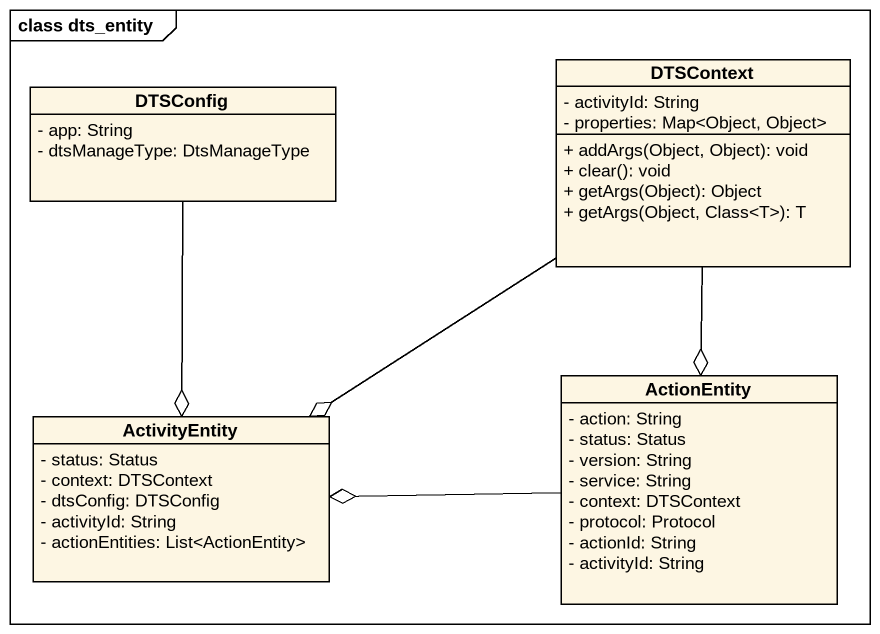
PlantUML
@startuml
mainframe class dts_entity
hide circle
hide empty members
skinparam classAttributeIconSize 0
class DTSContext {
  - activityId: String
  - properties: Map<Object, Object>
  + addArgs(Object, Object): void
  + clear(): void
  + getArgs(Object): Object
  + getArgs(Object, Class<T>): T
}
class DTSConfig {
  - app: String
  - dtsManageType: DtsManageType
}
class ActivityEntity {
  - status: Status
  - context: DTSContext
  - dtsConfig: DTSConfig
  - activityId: String
  - actionEntities: List<ActionEntity>
}
class ActionEntity {
  - action: String
  - status: Status
  - version: String
  - service: String
  - context: DTSContext
  - protocol: Protocol
  - actionId: String
  - activityId: String
}
DTSContext --o ActivityEntity
DTSContext --o ActionEntity
DTSConfig --o ActivityEntity
ActionEntity -left-o ActivityEntity
@enduml
